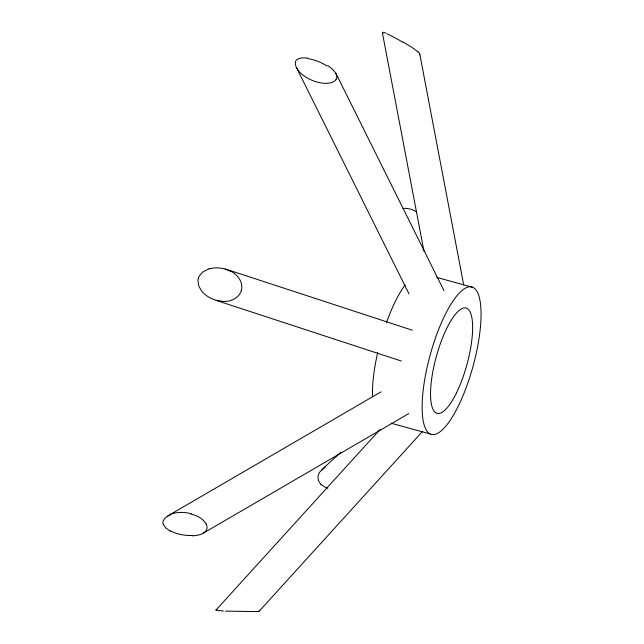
<?xml version="1.0" encoding="UTF-8"?>
<svg xmlns="http://www.w3.org/2000/svg" width="644" height="644" viewBox="0 0 644 644"><rect width="100%" height="100%" fill="white"/><g stroke="black" fill="none" stroke-linecap="round" stroke-linejoin="round"><path stroke-width="0.97" d="M223.371 611.027L215.941 610.093A11.375 0.942 -4.1 0 1 216.529 609.836M419.638 54.845L419.751 54.708A13.097 2.665 28.5 0 0 419.453 53.565M215.901 610.166L380 429.532M259.524 610.818L422.722 431.214M325.341 466.956L320.02 471.738A11.375 8.219 -34.2 0 0 318.056 476.19L318.297 480.335L320.913 484.505M321.71 469.774L340.893 452.217M192.379 535.824C197.434 535.534 203.754 534.729 206.483 529.851A13.065 8.622 19.4 0 0 206.998 527.009A13.097 8.694 18.6 0 0 206.152 523.87M170.153 514.838L165.355 517.655L163.182 520.859A11.359 7.752 7.6 0 0 163.367 524.61M167.158 516.311L380.99 391.874M408.787 413.585L203.56 533.007M209.155 268.781L203.102 271.72L199.487 275.68A11.375 11.367 23.9 0 0 198.416 278.136M256.706 611.591L225.376 611.108M222.027 301.424C228.443 301.931 235.575 299.887 239.431 294.429A13.065 12.904 -60.3 0 0 241.291 290.508M307.518 57.96L301.432 57.88L297.52 59.184A11.359 7.124 24 0 0 295.411 61.953L295.306 64.279L296.111 66.863L408.98 293.809M191.147 514.113C196.927 515.675 203.029 518.468 206.112 523.878M436.64 277.379L472.938 287.385A76.427 22.162 -74.6 0 1 458.56 405.543A76.427 22.162 -74.6 0 1 423.309 389.145A76.427 22.162 -74.6 0 1 472.938 287.385M391.109 423.197L430.264 434M225.159 268.918L412.313 330.211M216.118 300.378L401.341 361.034M385.748 33.013L383.236 32.224L382.351 32.611A11.359 1.739 36.3 0 0 382.608 33.295M230.705 271.124C236.388 274.046 241.363 279.472 241.79 286.097A13.097 12.952 -58.3 0 1 241.347 290.388M170.177 531.026L165.878 528.056L163.359 524.61M403.104 42.021L412.088 47.479L418.045 51.898M327.836 65.583L332.715 69.351L335.935 73.408L444.006 290.726M259.299 610.351L259.548 610.705A13.065 1.747 4.5 0 1 259.001 611.245M297.721 69.552L296.441 67.523M335.935 73.408L336.868 77.296A13.097 7.897 13.8 0 1 335.951 79.751M419.791 54.128L463.72 285.075M382.391 32.804L423.921 251.023M372.498 396.64A76.427 22.162 -74.6 0 1 377.674 352.63M386.408 322.676A76.427 22.162 -74.6 0 1 405.148 284.833M307.663 58.548A28.819 15.223 20.4 0 1 327.104 66.034M335.854 79.8A13.065 7.873 12.9 0 1 333.544 81.691C328.046 84.469 321.469 83.342 315.802 81.659A28.658 19.634 17.3 0 1 297.496 69.616M209.171 268.838A28.819 28.433 -8.2 0 1 230.552 271.398M222.035 301.159A28.658 28.545 68.2 0 1 201.741 291.233L198.867 286.218L197.958 280.913A11.359 11.351 20.3 0 1 198.384 278.256M169.887 514.484A28.819 21.646 14.9 0 1 191.244 513.751M192.234 535.486A28.658 17.356 11.9 0 1 170.29 530.914M258.614 611.22A13.097 1.674 3.8 0 1 256.417 611.534M216.464 609.828A11.359 0.958 -4 0 1 216.778 609.731M327.86 488.176A28.819 20.286 -23.6 0 1 321.042 484.409M402.975 208.398A28.658 21.582 59.8 0 1 416.515 211.747M418.206 51.955A13.065 2.689 27.8 0 1 419.63 53.621M386.786 33.738A28.658 2.681 30.6 0 1 403.225 42.407M382.914 33.697A11.375 1.739 36.4 0 1 382.689 33.375M456.572 392.727A54.595 15.826 -74.6 0 0 466.836 308.331A54.595 15.826 -74.6 0 0 431.391 381.015A54.595 15.826 -74.6 0 0 456.572 392.727"/></g></svg>
